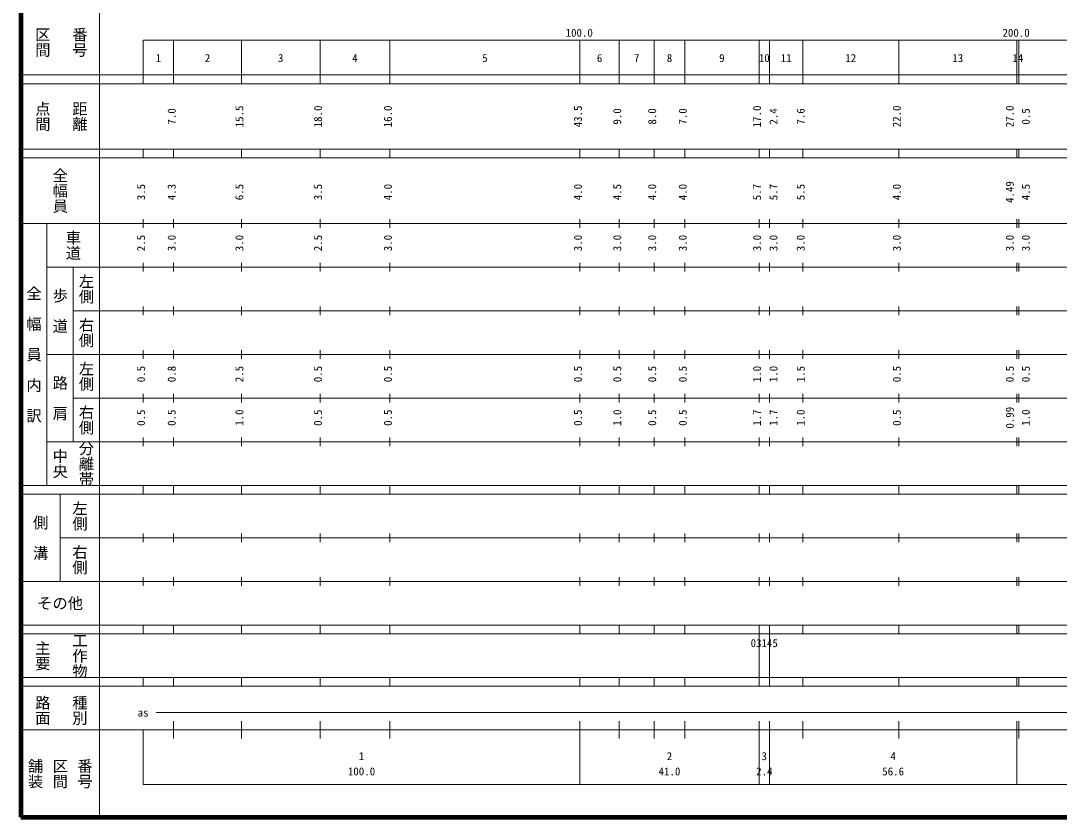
# Model space of a CAD drawing. Units: millimetres on the paper, enlarged 1000 times. Extents: x 40000 to 680000, y 20000 to 380000.
# Drawn here: x 40000 to 277722, y 20000 to 202409 of the extents above; entities that cross this region are included whole.
import ezdxf
from ezdxf.enums import TextEntityAlignment as Align

# ---------------------------------------------------------------- set-up
doc = ezdxf.new("R2010")
doc.units = ezdxf.units.MM
doc.header["$LTSCALE"] = 1000
doc.layers.add('M-TTL', color=2, linetype='Continuous', lineweight=140)
doc.layers.add('M-TTL-BAND', color=7, linetype='Continuous', lineweight=13)
doc.styles.add('@ＭＳ ゴシック', font='')
doc.styles.add('ＭＳ ゴシック', font='')
doc.styles.get('@ＭＳ ゴシック').set_extended_font_data('@MS Gothic')
doc.styles.get('ＭＳ ゴシック').set_extended_font_data('MS Gothic')

msp = doc.modelspace()

# ---------------------------------------------------------------- linework, layer by layer
at = {"layer": 'M-TTL'}
for p, q in [((40000, 380000), (40000, 20000)), ((40000, 20000), (680000, 20000))]:
    msp.add_line(p, q, dxfattribs=at)
at = {"layer": 'M-TTL-BAND'}
for p, q in [((58000, 370000), (58000, 20000)), ((68000, 198000), (579000, 198000)), ((68000, 198000), (68000, 188000)), ((75000, 188000), (75000, 198000)), ((90500, 188000), (90500, 198000)), ((108500, 188000), (108500, 198000)), ((124500, 188000), (124500, 198000)), ((168000, 188000), (168000, 198000)), ((177000, 188000), (177000, 198000)), ((185000, 188000), (185000, 198000)), ((192000, 188000), (192000, 198000)), ((209000, 188000), (209000, 198000)), ((211400, 188000), (211400, 198000)), ((219000, 188000), (219000, 198000)), ((241000, 188000), (241000, 198000)), ((268000, 188000), (268000, 198000)), ((268500, 188000), (268500, 198000)), ((40000, 190000), (579000, 190000)), ((40000, 188000), (579000, 188000)), ((40000, 173000), (579000, 173000)), ((68000, 171000), (68000, 173000)), ((75000, 171000), (75000, 173000)), ((90500, 171000), (90500, 173000)), ((108500, 171000), (108500, 173000)), ((124500, 171000), (124500, 173000)), ((168000, 171000), (168000, 173000)), ((177000, 171000), (177000, 173000)), ((185000, 171000), (185000, 173000)), ((192000, 171000), (192000, 173000)), ((209000, 171000), (209000, 173000)), ((211400, 171000), (211400, 173000)), ((219000, 171000), (219000, 173000)), ((241000, 171000), (241000, 173000)), ((268000, 171000), (268000, 173000)), ((268500, 171000), (268500, 173000)), ((40000, 171000), (579000, 171000)), ((68000, 155000), (68000, 157000)), ((75000, 155000), (75000, 157000)), ((90500, 155000), (90500, 157000)), ((108500, 155000), (108500, 157000)), ((124500, 155000), (124500, 157000)), ((168000, 155000), (168000, 157000)), ((177000, 155000), (177000, 157000)), ((185000, 155000), (185000, 157000)), ((192000, 155000), (192000, 157000)), ((209000, 155000), (209000, 157000)), ((211400, 155000), (211400, 157000)), ((219000, 155000), (219000, 157000)), ((241000, 155000), (241000, 157000)), ((268000, 155000), (268000, 157000)), ((268500, 155000), (268500, 157000)), ((40000, 156000), (579000, 156000)), ((46000, 96000), (46000, 156000)), ((46000, 146000), (579000, 146000)), ((52000, 146000), (52000, 106000)), ((68000, 145000), (68000, 147000)), ((75000, 145000), (75000, 147000)), ((90500, 145000), (90500, 147000)), ((108500, 145000), (108500, 147000)), ((124500, 145000), (124500, 147000)), ((168000, 145000), (168000, 147000)), ((177000, 145000), (177000, 147000)), ((185000, 145000), (185000, 147000)), ((192000, 145000), (192000, 147000)), ((209000, 145000), (209000, 147000)), ((211400, 145000), (211400, 147000)), ((219000, 145000), (219000, 147000)), ((241000, 145000), (241000, 147000)), ((268000, 145000), (268000, 147000)), ((268500, 145000), (268500, 147000)), ((52000, 136000), (579000, 136000)), ((68000, 135000), (68000, 137000)), ((75000, 135000), (75000, 137000)), ((90500, 135000), (90500, 137000)), ((108500, 135000), (108500, 137000)), ((124500, 135000), (124500, 137000)), ((168000, 135000), (168000, 137000)), ((177000, 135000), (177000, 137000)), ((185000, 135000), (185000, 137000)), ((192000, 135000), (192000, 137000)), ((209000, 135000), (209000, 137000)), ((211400, 135000), (211400, 137000)), ((219000, 135000), (219000, 137000)), ((241000, 135000), (241000, 137000)), ((268000, 135000), (268000, 137000)), ((268500, 135000), (268500, 137000)), ((46000, 126000), (579000, 126000)), ((68000, 125000), (68000, 127000)), ((75000, 125000), (75000, 127000)), ((90500, 125000), (90500, 127000)), ((108500, 125000), (108500, 127000)), ((124500, 125000), (124500, 127000)), ((168000, 125000), (168000, 127000)), ((177000, 125000), (177000, 127000)), ((185000, 125000), (185000, 127000)), ((192000, 125000), (192000, 127000)), ((209000, 125000), (209000, 127000)), ((211400, 125000), (211400, 127000)), ((219000, 125000), (219000, 127000)), ((241000, 125000), (241000, 127000)), ((268000, 125000), (268000, 127000)), ((268500, 125000), (268500, 127000)), ((68000, 115000), (68000, 117000)), ((75000, 115000), (75000, 117000)), ((90500, 115000), (90500, 117000)), ((108500, 115000), (108500, 117000)), ((124500, 115000), (124500, 117000)), ((168000, 115000), (168000, 117000)), ((177000, 115000), (177000, 117000)), ((185000, 115000), (185000, 117000)), ((192000, 115000), (192000, 117000)), ((209000, 115000), (209000, 117000)), ((211400, 115000), (211400, 117000)), ((219000, 115000), (219000, 117000)), ((241000, 115000), (241000, 117000)), ((268000, 115000), (268000, 117000)), ((268500, 115000), (268500, 117000)), ((52000, 116000), (579000, 116000)), ((68000, 105000), (68000, 107000)), ((75000, 105000), (75000, 107000)), ((90500, 105000), (90500, 107000)), ((108500, 105000), (108500, 107000)), ((124500, 105000), (124500, 107000)), ((168000, 105000), (168000, 107000)), ((177000, 105000), (177000, 107000)), ((185000, 105000), (185000, 107000)), ((192000, 105000), (192000, 107000)), ((209000, 105000), (209000, 107000)), ((211400, 105000), (211400, 107000)), ((219000, 105000), (219000, 107000)), ((241000, 105000), (241000, 107000)), ((268000, 105000), (268000, 107000)), ((268500, 105000), (268500, 107000)), ((46000, 106000), (579000, 106000)), ((40000, 96000), (579000, 96000)), ((68000, 94000), (68000, 96000)), ((75000, 94000), (75000, 96000)), ((90500, 94000), (90500, 96000)), ((108500, 94000), (108500, 96000)), ((124500, 94000), (124500, 96000)), ((168000, 94000), (168000, 96000)), ((177000, 94000), (177000, 96000)), ((185000, 94000), (185000, 96000)), ((192000, 94000), (192000, 96000)), ((209000, 94000), (209000, 96000)), ((211400, 94000), (211400, 96000)), ((219000, 94000), (219000, 96000)), ((241000, 94000), (241000, 96000)), ((268000, 94000), (268000, 96000)), ((268500, 94000), (268500, 96000)), ((40000, 94000), (579000, 94000)), ((49000, 94000), (49000, 74000)), ((49000, 84000), (579000, 84000)), ((68000, 83000), (68000, 85000)), ((75000, 83000), (75000, 85000)), ((90500, 83000), (90500, 85000)), ((108500, 83000), (108500, 85000)), ((124500, 83000), (124500, 85000)), ((168000, 83000), (168000, 85000)), ((177000, 83000), (177000, 85000)), ((185000, 83000), (185000, 85000)), ((192000, 83000), (192000, 85000)), ((209000, 83000), (209000, 85000)), ((211400, 83000), (211400, 85000)), ((219000, 83000), (219000, 85000)), ((241000, 83000), (241000, 85000)), ((268000, 83000), (268000, 85000)), ((268500, 83000), (268500, 85000)), ((40000, 74000), (579000, 74000)), ((68000, 73000), (68000, 75000)), ((75000, 73000), (75000, 75000)), ((90500, 73000), (90500, 75000)), ((108500, 73000), (108500, 75000)), ((124500, 73000), (124500, 75000)), ((168000, 73000), (168000, 75000)), ((177000, 73000), (177000, 75000)), ((185000, 73000), (185000, 75000)), ((192000, 73000), (192000, 75000)), ((209000, 73000), (209000, 75000)), ((211400, 73000), (211400, 75000)), ((219000, 73000), (219000, 75000)), ((241000, 73000), (241000, 75000)), ((268000, 73000), (268000, 75000)), ((268500, 73000), (268500, 75000)), ((40000, 64000), (579000, 64000)), ((40000, 62000), (579000, 62000)), ((68000, 62000), (68000, 64000)), ((75000, 62000), (75000, 64000)), ((90500, 62000), (90500, 64000)), ((108500, 62000), (108500, 64000)), ((124500, 62000), (124500, 64000)), ((168000, 62000), (168000, 64000)), ((177000, 62000), (177000, 64000)), ((185000, 62000), (185000, 64000)), ((192000, 62000), (192000, 64000)), ((209000, 62000), (209000, 64000)), ((209000, 52000), (209000, 62000)), ((211400, 62000), (211400, 64000)), ((211400, 52000), (211400, 62000)), ((219000, 62000), (219000, 64000)), ((241000, 62000), (241000, 64000)), ((268000, 62000), (268000, 64000)), ((268500, 62000), (268500, 64000)), ((40000, 52000), (579000, 52000)), ((40000, 50000), (579000, 50000)), ((68000, 50000), (68000, 52000)), ((75000, 50000), (75000, 52000)), ((90500, 50000), (90500, 52000)), ((108500, 50000), (108500, 52000)), ((124500, 50000), (124500, 52000)), ((168000, 50000), (168000, 52000)), ((177000, 50000), (177000, 52000)), ((185000, 50000), (185000, 52000)), ((192000, 50000), (192000, 52000)), ((209000, 50000), (209000, 52000)), ((211400, 50000), (211400, 52000)), ((219000, 50000), (219000, 52000)), ((241000, 50000), (241000, 52000)), ((268000, 50000), (268000, 52000)), ((268500, 50000), (268500, 52000)), ((71000, 44000), (565000, 44000)), ((75000, 38000), (75000, 42000)), ((90500, 38000), (90500, 42000)), ((108500, 38000), (108500, 42000)), ((124500, 38000), (124500, 42000)), ((168000, 27500), (168000, 42000)), ((177000, 38000), (177000, 42000)), ((185000, 38000), (185000, 42000)), ((192000, 38000), (192000, 42000)), ((209000, 27500), (209000, 42000)), ((211400, 27500), (211400, 42000)), ((219000, 38000), (219000, 42000)), ((241000, 38000), (241000, 42000)), ((268000, 27500), (268000, 42000)), ((268500, 38000), (268500, 42000)), ((40000, 40000), (579000, 40000)), ((68000, 40000), (68000, 27500)), ((68000, 27500), (579000, 27500))]:
    msp.add_line(p, q, dxfattribs=at)

# ---------------------------------------------------------------- texts
at = {"layer": 'M-TTL-BAND', "style": '@ＭＳ ゴシック'}
for s, p in [('区間', (45000, 197500)), ('番号', (53500, 197500)), ('点間', (45000, 180500)), ('距離', (53500, 180500)), ('全幅員', (49000, 163500)), ('車道', (52000, 151000)), ('左側', (55000, 141000)), ('全\u3000幅\u3000員\u3000内\u3000訳', (43000, 126000)), ('歩\u3000道', (49000, 136000)), ('右側', (55000, 131000)), ('左側', (55000, 121000)), ('路\u3000肩', (49000, 116000)), ('右側', (55000, 111000)), ('分離帯', (55000, 101000)), ('中央', (49000, 101000)), ('左側', (53500, 89000)), ('側\u3000溝', (44500, 84000)), ('右側', (53500, 79000)), ('主要', (45000, 57000)), ('工作物', (53500, 57000)), ('路面', (45000, 44500)), ('種別', (53500, 44500)), ('舗装', (43333, 30000)), ('番号', (54667, 30000)), ('区間', (49000, 30000))]:
    msp.add_text(s, height=2566, rotation=270, dxfattribs=at).set_placement(p, align=Align.MIDDLE_CENTER)
at = {"layer": 'M-TTL-BAND', "style": 'ＭＳ ゴシック'}
for s, p in [('100.0', (167844, 198195)), ('200.0', (267844, 198195)), ('1', (71500, 192405)), ('2', (82750, 192405)), ('3', (99500, 192405)), ('4', (116500, 192405)), ('5', (146250, 192405)), ('6', (172500, 192405)), ('7', (181000, 192405)), ('8', (188500, 192405)), ('9', (200500, 192405)), ('10', (210200, 192405)), ('11', (215200, 192405)), ('12', (230000, 192405)), ('13', (254500, 192405)), ('14', (268250, 192405)), ('as', (68000, 42500)), ('1', (118000, 32523)), ('2', (188500, 32523)), ('3', (210200, 32523)), ('4', (239700, 32523)), ('100.0', (118000, 29033)), ('41.0', (188500, 29033)), ('2.4', (210200, 29033)), ('56.6', (239700, 29033))]:
    msp.add_text(s, height=1833, dxfattribs=at).set_placement(p, align=Align.BOTTOM_CENTER)
for s, p in [('7.0', (76000, 180500)), ('15.5', (91500, 180500)), ('18.0', (109500, 180500)), ('16.0', (125500, 180500)), ('43.5', (169000, 180500)), ('9.0', (178000, 180500)), ('8.0', (186000, 180500)), ('7.0', (193000, 180500)), ('17.0', (210000, 180500)), ('2.4', (213772, 180500)), ('7.6', (220000, 180500)), ('22.0', (242000, 180500)), ('27.0', (267865, 180500)), ('0.5', (271529, 180500)), ('3.5', (69000, 163174)), ('4.3', (76000, 163174)), ('6.5', (91500, 163174)), ('3.5', (109500, 163174)), ('4.0', (125500, 163174)), ('4.0', (169000, 163174)), ('4.5', (178000, 163174)), ('4.0', (186000, 163174)), ('4.0', (193000, 163174)), ('5.7', (210000, 163174)), ('5.7', (213772, 163174)), ('5.5', (220000, 163174)), ('4.0', (242000, 163174)), ('4.49', (267865, 163174)), ('4.5', (271529, 163174)), ('2.5', (69000, 151500)), ('3.0', (76000, 151500)), ('3.0', (91500, 151500)), ('2.5', (109500, 151500)), ('3.0', (125500, 151500)), ('3.0', (169000, 151500)), ('3.0', (178000, 151500)), ('3.0', (186000, 151500)), ('3.0', (193000, 151500)), ('3.0', (210000, 151500)), ('3.0', (213772, 151500)), ('3.0', (220000, 151500)), ('3.0', (242000, 151500)), ('3.0', (267865, 151500)), ('3.0', (271529, 151500)), ('0.5', (69000, 121500)), ('0.8', (76000, 121500)), ('2.5', (91500, 121500)), ('0.5', (109500, 121500)), ('0.5', (125500, 121500)), ('0.5', (169000, 121500)), ('0.5', (178000, 121500)), ('0.5', (186000, 121500)), ('0.5', (193000, 121500)), ('1.0', (210000, 121500)), ('1.0', (213772, 121500)), ('1.5', (220000, 121500)), ('0.5', (242000, 121500)), ('0.5', (267865, 121500)), ('0.5', (271529, 121500)), ('0.5', (69000, 111500)), ('0.5', (76000, 111500)), ('1.0', (91500, 111500)), ('0.5', (109500, 111500)), ('0.5', (125500, 111500)), ('0.5', (169000, 111500)), ('1.0', (178000, 111500)), ('0.5', (186000, 111500)), ('0.5', (193000, 111500)), ('1.7', (210000, 111500)), ('1.7', (213772, 111500)), ('1.0', (220000, 111500)), ('0.5', (242000, 111500)), ('0.99', (267865, 111500)), ('1.0', (271529, 111500))]:
    msp.add_text(s, height=1833, rotation=90, dxfattribs=at).set_placement(p, align=Align.BOTTOM_CENTER)
msp.add_text('その他', height=2566, dxfattribs=at).set_placement((49000, 69000), align=Align.MIDDLE_CENTER)
msp.add_text('03145', height=1833, dxfattribs=at).set_placement((207075, 58405), align=Align.BOTTOM_LEFT)

doc.saveas('drawing.dxf')
